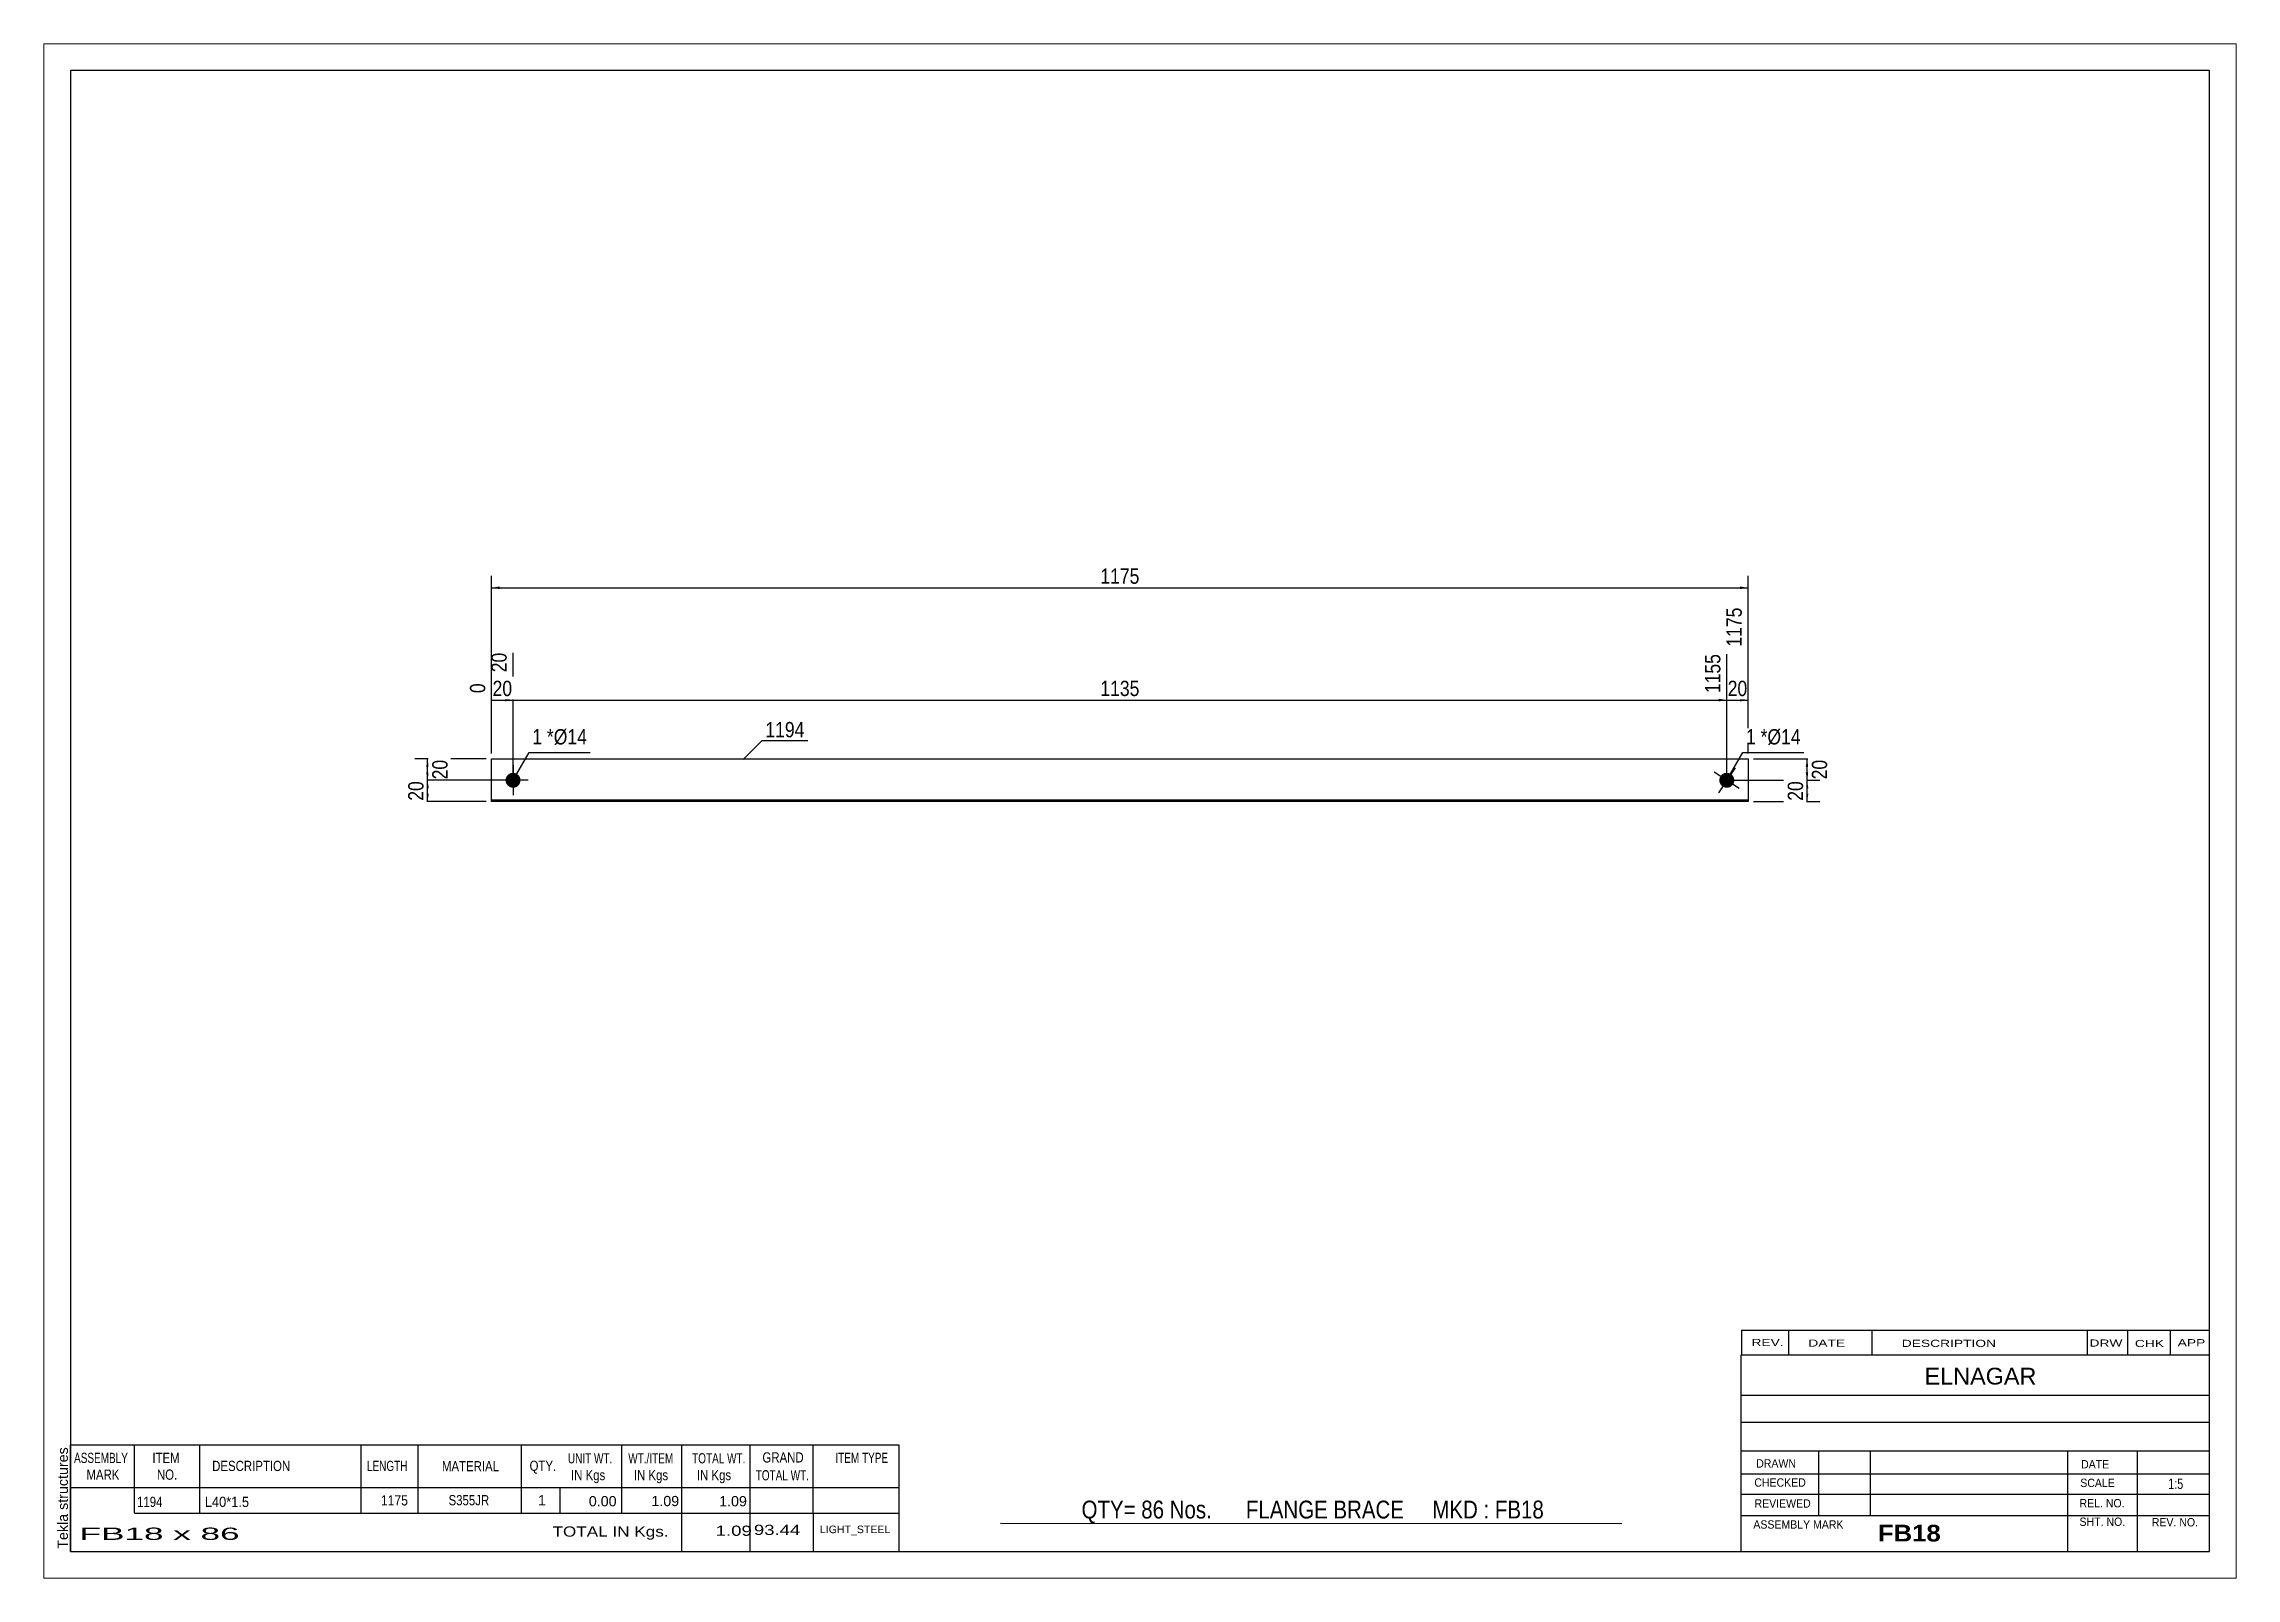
# Paper-space layout 'Layout1' of a CAD drawing. Header units: millimetres. Extents: x 0 to 410, y 0 to 287.
# The model-space entities are those that its viewports show. They can reach past a viewport. Long polylines and large blocks are cut down to what shows.
import ezdxf

# ---------------------------------------------------------------- set-up
doc = ezdxf.new("R2010")
doc.units = ezdxf.units.MM
doc.layers.add('Viewport layer', color=7, linetype='Continuous', plot=False)
doc.styles.add('Arial', font='ARIAL.TTF', dxfattribs={"height": 0.2})
doc.styles.add('Arial Bold', font='ARIALBD.TTF', dxfattribs={"height": 0.2})
doc.styles.add('Arial Narrow', font='ARIALN.TTF', dxfattribs={"height": 0.2})

# ---------------------------------------------------------------- blocks, each defined once
blk = doc.blocks.new('Unknown-629080685-1457')
at = {"color": 5, "linetype": 'Continuous'}
for p, q in [((321.25, 132.75), (-78.75, 132.75)), ((-78.75, 132.75), (-78.75, -144.25)), ((321.25, -144.25), (321.25, 132.75)), ((-78.75, -144.25), (321.25, -144.25))]:
    blk.add_line(p, q, dxfattribs=at)
at = {"color": 174, "linetype": 'Continuous', "style": 'Arial'}
blk.add_text('Tekla structures', height=1.9102, rotation=90, dxfattribs=at).set_placement((-79.25, -143.75))
blk = doc.blocks.new('Part-629080685-1227 - 1212')
at = {"color": 2, "linetype": 'Continuous'}
for p, q in [((0, -4), (0, 4)), ((0, 4), (234.99, 4)), ((234.99, 4), (234.99, -4)), ((234.99, -3.7), (0, -3.7)), ((234.99, -4), (0, -4))]:
    blk.add_line(p, q, dxfattribs=at)
blk = doc.blocks.new('Bolt-629080685-1228 - 1212')
at = {"linetype": 'Continuous'}
blk.add_hatch(color=3, dxfattribs=at).paths.add_polyline_path([(4, -1.4, -1), (4, 1.4, -1)])
at = {"color": 3, "linetype": 'Continuous'}
for p, q in [((4, 2.8), (4, -2.8)), ((6.8, 0), (1.2, 0))]:
    blk.add_line(p, q, dxfattribs=at)
blk = doc.blocks.new('Bolt-629080685-1229 - 1212')
at = {"linetype": 'Continuous'}
blk.add_hatch(color=3, dxfattribs=at).paths.add_polyline_path([(230.22, -1.17, -1), (231.76, 1.17, -1)])
at = {"color": 3, "linetype": 'Continuous'}
for p, q in [((233.33, -1.54), (228.65, 1.54)), ((232.53, 2.34), (229.45, -2.34))]:
    blk.add_line(p, q, dxfattribs=at)
blk = doc.blocks.new('StraightDimension-629080685-1235 - 1212')
at = {"linetype": 'Continuous'}
blk.add_hatch(color=7, dxfattribs=at).paths.add_polyline_path([(233.49, 15.25), (234.99, 15), (233.49, 14.75)])
at = {"color": 7, "linetype": 'Continuous'}
for p, q in [((234.99, 5), (234.99, 32.31)), ((230.99, 1), (230.99, 23.61)), ((230.99, 15), (234.99, 15))]:
    blk.add_line(p, q, dxfattribs=at)
at = {"color": 0, "linetype": 'Continuous'}
blk.add_wipeout([(234.39, 32.91), (230.19, 32.91), (230.19, 24.4), (234.39, 24.4)], dxfattribs=at)
at = {"color": 0}
blk.add_wipeout([(235.42, 15.15), (235.42, 19.35), (230.56, 19.35), (230.56, 15.15)], dxfattribs=at)
at = {"color": 3, "linetype": 'Continuous', "style": 'Arial Narrow'}
blk.add_text('1175', height=2.863, rotation=90.0002, dxfattribs=at).set_placement((233.79, 25))
at = {"color": 3, "style": 'Arial Narrow'}
blk.add_text('20', height=2.863, dxfattribs=at).set_placement((231.16, 15.75))
blk = doc.blocks.new('StraightDimension-629080685-1236 - 1212')
at = {"linetype": 'Continuous'}
blk.add_hatch(color=7, dxfattribs=at).paths.add_polyline_path([(229.49, 15.25), (230.99, 15), (229.49, 14.75)])
at = {"color": 7, "linetype": 'Continuous'}
for p, q in [((4, 1), (4, 23.86)), ((230.99, 1), (230.99, 23.61)), ((4, 15), (230.99, 15))]:
    blk.add_line(p, q, dxfattribs=at)
at = {"color": 0, "linetype": 'Continuous'}
blk.add_wipeout([(230.39, 24.21), (226.19, 24.21), (226.19, 15.7), (230.39, 15.7)], dxfattribs=at)
at = {"color": 0}
blk.add_wipeout([(121.75, 15.15), (121.75, 19.35), (113.24, 19.35), (113.24, 15.15)], dxfattribs=at)
at = {"color": 3, "linetype": 'Continuous', "style": 'Arial Narrow'}
blk.add_text('1155', height=2.863, rotation=90.0002, dxfattribs=at).set_placement((229.79, 16.3))
at = {"color": 3, "style": 'Arial Narrow'}
blk.add_text('1135', height=2.863, dxfattribs=at).set_placement((113.84, 15.75))
blk = doc.blocks.new('StraightDimension-629080685-1237 - 1212')
at = {"linetype": 'Continuous'}
blk.add_hatch(color=7, dxfattribs=at).paths.add_polyline_path([(2.5, 15.25), (4, 15), (2.5, 14.75)])
at = {"color": 7, "linetype": 'Continuous'}
for p, q in [((4, 1), (4, 23.86)), ((0, 5), (0, 18.13)), ((0, 15), (4, 15))]:
    blk.add_line(p, q, dxfattribs=at)
at = {"color": 0}
blk.add_wipeout([(4.43, 15.15), (4.43, 19.35), (-0.43, 19.35), (-0.43, 15.15)], dxfattribs=at)
at = {"color": 0, "linetype": 'Continuous'}
blk.add_wipeout([(3.4, 24.46), (-0.8, 24.46), (-0.8, 19.6), (3.4, 19.6)], dxfattribs=at)
blk.add_wipeout([(-0.6, 18.73), (-4.8, 18.73), (-4.8, 15.7), (-0.6, 15.7)], dxfattribs=at)
at = {"color": 3, "linetype": 'Continuous', "style": 'Arial Narrow'}
for s, height, p in [('20', 2.863, (2.8, 20.2)), ('0', 2.86, (-1.2, 16.3))]:
    blk.add_text(s, height=height, rotation=90.0002, dxfattribs=at).set_placement(p)
at = {"color": 3, "style": 'Arial Narrow'}
blk.add_text('20', height=2.863, dxfattribs=at).set_placement((0.17, 15.75))
blk = doc.blocks.new('StraightDimension-629080685-1248 - 1212')
at = {"linetype": 'Continuous'}
for points in [[(1.5, 35.75), (0, 36), (1.5, 36.25)], [(233.49, 36.25), (234.99, 36), (233.49, 35.75)]]:
    blk.add_hatch(color=7, dxfattribs=at).paths.add_polyline_path(points)
at = {"color": 7, "linetype": 'Continuous'}
for p, q in [((0, 5), (0, 38.25)), ((234.99, 5), (234.99, 38.25)), ((0, 36), (234.99, 36))]:
    blk.add_line(p, q, dxfattribs=at)
at = {"color": 0}
blk.add_wipeout([(121.75, 36.15), (121.75, 40.35), (113.24, 40.35), (113.24, 36.15)], dxfattribs=at)
at = {"color": 3, "style": 'Arial Narrow'}
blk.add_text('1175', height=2.863, dxfattribs=at).set_placement((113.84, 36.75))
blk = doc.blocks.new('StraightDimension-629080685-1252 - 1212')
at = {"linetype": 'Continuous'}
for points in [[(-12.25, 2.5), (-12, 4), (-11.75, 2.5)], [(-11.75, 1.5), (-12, 0), (-12.25, 1.5)]]:
    blk.add_hatch(color=7, dxfattribs=at).paths.add_polyline_path(points)
at = {"color": 7, "linetype": 'Continuous'}
for p, q in [((-1, 4), (-14.4, 4)), ((-12, 0), (-12, 4)), ((3, 0), (-14.4, 0))]:
    blk.add_line(p, q, dxfattribs=at)
at = {"color": 0}
blk.add_wipeout([(-7.65, 4.43), (-11.85, 4.43), (-11.85, -0.43), (-7.65, -0.43)], dxfattribs=at)
at = {"color": 3, "style": 'Arial Narrow'}
blk.add_text('20', height=2.863, rotation=90.0002, dxfattribs=at).set_placement((-8.25, 0.17))
blk = doc.blocks.new('StraightDimension-629080685-1253 - 1212')
at = {"linetype": 'Continuous'}
for points in [[(-12.25, -1.5), (-12, 0), (-11.75, -1.5)], [(-11.75, -2.5), (-12, -4), (-12.25, -2.5)]]:
    blk.add_hatch(color=7, dxfattribs=at).paths.add_polyline_path(points)
at = {"color": 7, "linetype": 'Continuous'}
for p, q in [((3, 0), (-14.25, 0)), ((-1, -4), (-14.25, -4)), ((-12, -4), (-12, 0))]:
    blk.add_line(p, q, dxfattribs=at)
at = {"color": 0}
blk.add_wipeout([(-12.15, 0.43), (-16.35, 0.43), (-16.35, -4.43), (-12.15, -4.43)], dxfattribs=at)
at = {"color": 3, "style": 'Arial Narrow'}
blk.add_text('20', height=2.863, rotation=90.0002, dxfattribs=at).set_placement((-12.75, -3.83))
blk = doc.blocks.new('StraightDimension-629080685-1260 - 1212')
at = {"linetype": 'Continuous'}
for points in [[(245.75, 2.5), (246, 4), (246.25, 2.5)], [(246.25, 1.5), (246, 0), (245.75, 1.5)]]:
    blk.add_hatch(color=7, dxfattribs=at).paths.add_polyline_path(points)
at = {"color": 7, "linetype": 'Continuous'}
for p, q in [((231.99, 0), (248.25, 0)), ((235.99, 4), (248.25, 4)), ((246, 0), (246, 4))]:
    blk.add_line(p, q, dxfattribs=at)
at = {"color": 0}
blk.add_wipeout([(250.35, 4.43), (246.15, 4.43), (246.15, -0.43), (250.35, -0.43)], dxfattribs=at)
at = {"color": 3, "style": 'Arial Narrow'}
blk.add_text('20', height=2.863, rotation=90.0002, dxfattribs=at).set_placement((249.75, 0.17))
blk = doc.blocks.new('StraightDimension-629080685-1261 - 1212')
at = {"linetype": 'Continuous'}
for points in [[(245.75, -1.5), (246, 0), (246.25, -1.5)], [(246.25, -2.5), (246, -4), (245.75, -2.5)]]:
    blk.add_hatch(color=7, dxfattribs=at).paths.add_polyline_path(points)
at = {"color": 7, "linetype": 'Continuous'}
for p, q in [((231.99, 0), (248.4, 0)), ((246, -4), (246, 0)), ((235.99, -4), (248.4, -4))]:
    blk.add_line(p, q, dxfattribs=at)
at = {"color": 0}
blk.add_wipeout([(245.85, 0.43), (241.65, 0.43), (241.65, -4.43), (245.85, -4.43)], dxfattribs=at)
at = {"color": 3, "style": 'Arial Narrow'}
blk.add_text('20', height=2.863, rotation=90.0002, dxfattribs=at).set_placement((245.25, -3.83))
blk = doc.blocks.new('CBS_BOM-629080685-1468')
at = {"color": 7, "linetype": 'Continuous'}
for p, q in [((-78.78, -132.28), (-78.78, -124.28)), ((-78.78, -124.28), (76.14, -124.28)), ((-66.78, -132.28), (-66.78, -124.28)), ((-54.59, -132.28), (-54.59, -124.28)), ((-24.43, -132.28), (-24.43, -124.28)), ((-13.75, -132.28), (-13.75, -124.28)), ((5.57, -132.28), (5.57, -124.28)), ((24.37, -132.28), (24.37, -124.28)), ((35.58, -132.28), (35.58, -124.28)), ((48.37, -132.28), (48.37, -124.28)), ((60.12, -132.28), (60.12, -124.28)), ((76.14, -124.29), (76.14, -132.27)), ((-78.78, -132.28), (76.14, -132.28)), ((-78.78, -137.08), (-78.78, -132.28)), ((-66.78, -137.08), (-66.78, -132.28)), ((-54.59, -137.08), (-54.59, -132.28)), ((-24.43, -137.08), (-24.43, -132.28)), ((-13.75, -137.08), (-13.75, -132.28)), ((5.57, -137.08), (5.57, -132.28)), ((12.83, -137.08), (12.83, -132.28)), ((24.37, -137.08), (24.37, -132.28)), ((35.58, -137.08), (35.58, -132.28)), ((48.37, -137.08), (48.37, -132.28)), ((60.14, -137.08), (60.14, -132.28)), ((76.14, -132.28), (76.14, -137.08)), ((-78.78, -144.28), (-78.78, -137.1)), ((-66.78, -137.08), (76.14, -137.08)), ((35.58, -144.28), (35.58, -137.1)), ((48.37, -144.28), (48.37, -137.1)), ((60.18, -144.28), (60.18, -137.1)), ((76.14, -137.08), (76.14, -144.28)), ((-78.78, -144.28), (76.14, -144.28))]:
    blk.add_line(p, q, dxfattribs=at)
at = {"color": 3, "linetype": 'Continuous', "style": 'Arial'}
for s, height, width, p in [('ASSEMBLY', 1.91, 0.7, (-78.1, -127.71)), ('ITEM', 1.91, 0.8, (-63.45, -127.71)), ('UNIT WT.', 1.91, 0.7, (14.26, -127.78)), ('WT./ITEM', 1.91, 0.7, (25.55, -127.78)), ('TOTAL WT.', 1.91, 0.7, (37.49, -127.78)), ('GRAND', 1.91, 0.8, (50.64, -127.62)), ('ITEM TYPE', 1.91, 0.7, (64.28, -127.7)), ('MARK', 1.91, 0.8, (-75.78, -130.84)), ('NO.', 1.91, 0.8, (-62.6, -130.84)), ('DESCRIPTION', 1.9102, 0.8, (-52.27, -129.21)), ('LENGTH', 1.91, 0.7, (-23.32, -129.21)), ('MATERIAL', 1.91, 0.8, (-9.3, -129.26)), ('QTY.', 1.91, 0.8, (7.09, -129.18)), ('IN Kgs', 1.91, 0.8, (14.84, -130.92)), ('IN Kgs', 1.91, 0.8, (26.59, -130.92)), ('IN Kgs', 1.91, 0.8, (38.38, -130.92)), ('TOTAL WT.', 1.91, 0.7, (49.38, -130.96))]:
    blk.add_text(s, height=height, dxfattribs=dict(at, width=width)).set_placement(p)
at = {"color": 7, "linetype": 'Continuous', "style": 'Arial'}
for s, width, p in [('1194', 0.8, (-66.32, -135.93)), ('L40*1.5', 0.9, (-53.65, -135.93)), ('1175', 0.85, (-20.71, -135.65)), ('S355JR', 0.8, (-8.06, -135.62))]:
    blk.add_text(s, height=1.91, dxfattribs=dict(at, width=width)).set_placement(p)
for s, p in [('1', (8.66, -135.62)), ('0.00', (18.17, -135.81)), ('1.09', (29.87, -135.78)), ('1.09', (42.54, -135.81))]:
    blk.add_text(s, height=1.91, dxfattribs=at).set_placement(p)
at = {"color": 6, "linetype": 'Continuous', "style": 'Arial'}
for s, height, width, p in [('1.09', 1.91, 1.3, (41.9, -141.33)), ('93.44', 1.91, 1.3, (49.04, -141.17)), ('FB18 x 86', 2.292, 2.05, (-77.06, -142.09)), ('TOTAL IN Kgs.', 1.9102, 1.2, (11.38, -141.48))]:
    blk.add_text(s, height=height, dxfattribs=dict(at, width=width)).set_placement(p)
blk.add_text('LIGHT_STEEL', height=1.4135, dxfattribs=at).set_placement((61.39, -140.83))
blk = doc.blocks.new('CBS_CALLOFF-629080685-1469')
at = {"color": 7, "linetype": 'Continuous'}
blk.add_line((95.13, -138.98), (211.36, -139), dxfattribs=at)
at = {"color": 3, "linetype": 'Continuous', "style": 'Arial Narrow'}
blk.add_text('QTY= 86 Nos.      FLANGE BRACE     MKD : FB18', height=3.3405, dxfattribs=at).set_placement((110.32, -138.09))
blk = doc.blocks.new('CBS_NAME_BLOG-629080685-1470')
at = {"color": 7, "linetype": 'Continuous'}
for p, q in [((233.66, -107.5), (321.18, -107.5)), ((233.66, -144.21), (233.66, -107.5)), ((233.66, -115.04), (321.18, -115.04)), ((233.73, -120.09), (321.25, -120.09)), ((233.66, -125.46), (321.18, -125.46)), ((248.18, -137.57), (248.18, -125.47)), ((257.87, -137.54), (257.87, -125.47)), ((294.78, -144.21), (294.78, -125.48)), ((307.83, -144.21), (307.83, -125.47)), ((233.67, -129.76), (321.25, -129.74)), ((233.66, -133.51), (321.18, -133.51)), ((233.66, -137.55), (321.18, -137.55)), ((233.66, -144.25), (321.25, -144.25))]:
    blk.add_line(p, q, dxfattribs=at)
at = {"color": 3, "linetype": 'Continuous', "style": 'Arial'}
blk.add_text('ELNAGAR', height=3.133, dxfattribs=at).set_placement((267.98, -113.03))
at = {"color": 3, "linetype": 'Continuous'}
for s, height, style, width, p in [('DRAWN', 1.566, 'Arial', 0.9, (236.49, -128.57)), ('CHECKED', 1.566, 'Arial', 0.9, (236.14, -132.14)), ('SCALE', 1.566, 'Arial', 0.9, (297.1, -132.21)), ('DATE', 1.566, 'Arial', 0.9, (297.25, -128.73)), ('1:5', 1.957, 'Arial Narrow', 0.9, (313.55, -132.57)), ('REVIEWED', 1.566, 'Arial', 0.9, (236.18, -136.06)), ('REL. NO.', 1.566, 'Arial', 0.9, (296.96, -136.01)), ('ASSEMBLY MARK', 1.5663, 'Arial', 0.9, (235.96, -139.99)), ('FB18', 3.131, 'Arial Bold', 1.1, (259.24, -142.39)), ('SHT. NO.', 1.566, 'Arial', 0.9, (296.96, -139.48)), ('REV. NO.', 1.566, 'Arial', 0.9, (310.48, -139.57))]:
    blk.add_text(s, height=height, dxfattribs=dict(at, style=style, width=width)).set_placement(p)
blk = doc.blocks.new('CBS_REVISION-629080685-1471')
at = {"color": 7, "linetype": 'Continuous'}
for p, q in [((233.74, -102.87), (321.24, -102.87)), ((233.74, -102.87), (233.74, -107.5)), ((242.54, -102.87), (242.54, -107.5)), ((258.13, -102.87), (258.13, -107.44)), ((298.39, -102.87), (298.39, -107.5)), ((305.93, -102.87), (305.93, -107.5)), ((313.88, -102.87), (313.88, -107.5)), ((233.74, -107.5), (321.24, -107.5))]:
    blk.add_line(p, q, dxfattribs=at)
at = {"color": 7, "style": 'Arial Narrow', "width": 1.7}
for s, height, p in [('REV.', 1.326, (235.6, -105.82)), ('DATE', 1.326, (246.23, -105.94)), ('DESCRIPTION', 1.3257, (263.71, -105.99)), ('DRW', 1.326, (298.82, -105.93)), ('CHK', 1.326, (307.31, -106.02)), ('APP', 1.326, (315.31, -105.87))]:
    blk.add_text(s, height=height, dxfattribs=at).set_placement(p)
blk = doc.blocks.new('Mark-629080685-1267 - 1212')
at = {"color": 0}
blk.add_wipeout([(58.5, 8.04), (58.5, 11.04), (51.19, 11.04), (51.19, 8.04)], dxfattribs=at)
blk.add_wipeout([(58.5, 8.04), (58.5, 11.04), (51.19, 11.04), (51.19, 8.04)], dxfattribs=at)
at = {"color": 7, "linetype": 'Continuous'}
for p, q in [((47.06, 3.9), (50.59, 7.44)), ((50.59, 7.44), (59.1, 7.44))]:
    blk.add_line(p, q, dxfattribs=at)
at = {"color": 3, "style": 'Arial Narrow'}
blk.add_text('1194', height=2.863, dxfattribs=at).set_placement((51.19, 8.04))
blk = doc.blocks.new('Mark-629080685-1270 - 1212')
at = {"color": 0}
blk.add_wipeout([(9.43, 6.7), (9.43, 9.7), (7.6, 9.7), (7.6, 6.7)], dxfattribs=at)
blk.add_wipeout([(9.43, 6.7), (9.43, 9.7), (7.6, 9.7), (7.6, 6.7)], dxfattribs=at)
at = {"color": 7, "linetype": 'Continuous'}
blk.add_line((4, 0), (7, 5.2), dxfattribs=at)
at = {"color": 0}
blk.add_wipeout([(11.61, 6.7), (11.61, 9.7), (10.33, 9.7), (10.33, 6.7)], dxfattribs=at)
blk.add_wipeout([(11.61, 6.7), (11.61, 9.7), (10.33, 9.7), (10.33, 6.7)], dxfattribs=at)
at = {"color": 3, "style": 'Arial Narrow'}
blk.add_text('1', height=2.86, dxfattribs=at).set_placement((7.6, 6.7))
at = {"color": 0}
blk.add_wipeout([(17.82, 6.7), (17.82, 9.7), (11.61, 9.7), (11.61, 6.7)], dxfattribs=at)
blk.add_wipeout([(17.82, 6.7), (17.82, 9.7), (11.61, 9.7), (11.61, 6.7)], dxfattribs=at)
at = {"color": 7, "linetype": 'Continuous'}
blk.add_line((7, 5.2), (18.42, 5.2), dxfattribs=at)
at = {"color": 3, "style": 'Arial Narrow'}
for s, height, p in [('*', 2.86, (10.33, 6.7)), ('Ø14', 2.863, (11.61, 6.7))]:
    blk.add_text(s, height=height, dxfattribs=at).set_placement(p)
blk = doc.blocks.new('Mark-629080685-1271 - 1212')
at = {"color": 0}
blk.add_wipeout([(236.42, 6.7), (236.42, 9.7), (234.59, 9.7), (234.59, 6.7)], dxfattribs=at)
blk.add_wipeout([(236.42, 6.7), (236.42, 9.7), (234.59, 9.7), (234.59, 6.7)], dxfattribs=at)
at = {"color": 7, "linetype": 'Continuous'}
blk.add_line((230.99, 0), (233.99, 5.2), dxfattribs=at)
at = {"color": 0}
blk.add_wipeout([(238.59, 6.7), (238.59, 9.7), (237.32, 9.7), (237.32, 6.7)], dxfattribs=at)
blk.add_wipeout([(238.59, 6.7), (238.59, 9.7), (237.32, 9.7), (237.32, 6.7)], dxfattribs=at)
at = {"color": 3, "style": 'Arial Narrow'}
blk.add_text('1', height=2.86, dxfattribs=at).set_placement((234.59, 6.7))
at = {"color": 0}
blk.add_wipeout([(244.81, 6.7), (244.81, 9.7), (238.59, 9.7), (238.59, 6.7)], dxfattribs=at)
blk.add_wipeout([(244.81, 6.7), (244.81, 9.7), (238.59, 9.7), (238.59, 6.7)], dxfattribs=at)
at = {"color": 7, "linetype": 'Continuous'}
blk.add_line((233.99, 5.2), (245.41, 5.2), dxfattribs=at)
at = {"color": 3, "style": 'Arial Narrow'}
for s, height, p in [('*', 2.86, (237.32, 6.7)), ('Ø14', 2.863, (238.59, 6.7))]:
    blk.add_text(s, height=height, dxfattribs=at).set_placement(p)

msp = doc.modelspace()

# ---------------------------------------------------------------- block references
for name in ['Unknown-629080685-1457', 'Part-629080685-1227 - 1212', 'Bolt-629080685-1228 - 1212', 'Bolt-629080685-1229 - 1212', 'CBS_REVISION-629080685-1471', 'CBS_NAME_BLOG-629080685-1470', 'CBS_BOM-629080685-1468', 'CBS_CALLOFF-629080685-1469']:
    msp.add_blockref(name, (0, 0))

# ---------------------------------------------------------------- next in the draw order: block references
msp.add_blockref('StraightDimension-629080685-1235 - 1212', (0, 0))

# ---------------------------------------------------------------- next in the draw order: block references
msp.add_blockref('StraightDimension-629080685-1236 - 1212', (0, 0))

# ---------------------------------------------------------------- next in the draw order: block references
msp.add_blockref('StraightDimension-629080685-1237 - 1212', (0, 0))

# ---------------------------------------------------------------- next in the draw order: block references
msp.add_blockref('StraightDimension-629080685-1248 - 1212', (0, 0))

# ---------------------------------------------------------------- next in the draw order: block references
for name in ['Mark-629080685-1267 - 1212', 'StraightDimension-629080685-1252 - 1212', 'StraightDimension-629080685-1260 - 1212']:
    msp.add_blockref(name, (0, 0))

# ---------------------------------------------------------------- next in the draw order: block references
for name in ['StraightDimension-629080685-1253 - 1212', 'StraightDimension-629080685-1261 - 1212']:
    msp.add_blockref(name, (0, 0))

# ---------------------------------------------------------------- next in the draw order: block references
for name in ['Mark-629080685-1270 - 1212', 'Mark-629080685-1271 - 1212']:
    msp.add_blockref(name, (0, 0))

psp = doc.layouts.get("Layout1")

# ---------------------------------------------------------------- viewports
at = {"layer": 'Viewport layer', "view_target_point": (121.25, -5.75)}
psp.add_viewport(center=(205, 143.5), size=(410, 287), view_center_point=(0, 0), view_height=287, dxfattribs=at)

doc.saveas('drawing.dxf')
